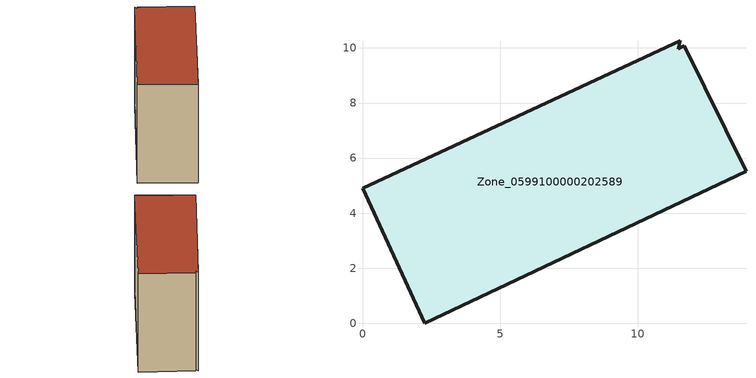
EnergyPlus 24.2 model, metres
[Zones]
Zone_0599100000202589
 floor ground (C_G): 2.25,0 0,4.9 11.55,10.26 11.47,9.97 11.68,10.07 13.93,5.52 z0
 wall outside (C_F): 2.25,0 13.93,5.52 11.68,10.07 11.47,9.97 11.55,10.26 0,4.9 2.25,0 z0:10.27
 roof outside (C_R): 0,4.9 2.25,0 13.93,5.52 11.68,10.07 11.47,9.97 11.55,10.26 z10.27
[BUILDING]
Pand.0599100000202589: North Axis=0; Terrain=City; Loads Convergence Tolerance Value=0.04; Temperature Convergence Tolerance Value=0.4; Solar Distribution=FullExterior; Maximum Number of Warmup Days=25; Minimum Number of Warmup Days=1
[Site:Location]
Rotterdam.The.Hague.AP_ZH_NLD Design_Conditions: Latitude=51.96; Longitude=4.45; Time Zone=1; Elevation=-4.5
[SITE:GROUNDTEMPERATURE:BUILDINGSURFACE]
18, 18, 18, 18, 18, 18, 18, 18, 18, 18, 18, 18
[MATERIAL] Thermal Absorptance=0.9; Solar Absorptance=0.7; Visible Absorptance=0.7
Name | Roughness | Thickness | Conductivity | Density | Specific Heat
G.TI.1946 | MediumSmooth | 0.15 | 1 | 540 | 1210
F.TI.1946 | Rough | 0.3 | 0.857143 | 1920 | 840
R.TI.1946 | MediumRough | 0.2 | 0.1 | 1500 | 1000
[CONSTRUCTION]
C_G: G.TI.1946
C_F: F.TI.1946
C_R: R.TI.1946
[ZONE]
Zone_0599100000202589: Type=1; Multiplier=1; Ceiling Height=Autocalculate; Volume=Autocalculate; Floor Area=autocalculate; Part of Total Floor Area=Yes
[ZONEINFILTRATION:DESIGNFLOWRATE]
Infil_Zone_0599100000202589: Zone or ZoneList or Space or SpaceList=Zone_0599100000202589; Schedule=AlwaysOn; Design Flow Rate Calculation Method=Flow/Area; Flow Rate per Floor Area=0.003; Constant Term Coefficient=1; Temperature Term Coefficient=0; Velocity Term Coefficient=0; Velocity Squared Term Coefficient=0
[HVACTEMPLATE:ZONE:IDEALLOADSAIRSYSTEM]
Zone_0599100000202589: Maximum Heating Supply Air Temperature=50; Minimum Cooling Supply Air Temperature=13; Maximum Heating Supply Air Humidity Ratio=0.0156; Minimum Cooling Supply Air Humidity Ratio=0.0077; Heating Limit=NoLimit; Cooling Limit=NoLimit; Dehumidification Control Type=ConstantSensibleHeatRatio; Cooling Sensible Heat Ratio=0.7; Dehumidification Setpoint=60; Humidification Control Type=None; Humidification Setpoint=30; Outdoor Air Method=None; Outdoor Air Flow Rate per Person=0.00944; Outdoor Air Flow Rate per Zone Floor Area=0; Outdoor Air Flow Rate per Zone=0; Demand Controlled Ventilation Type=None; Outdoor Air Economizer Type=NoEconomizer; Heat Recovery Type=None; Sensible Heat Recovery Effectiveness=0.7; Latent Heat Recovery Effectiveness=0.65
[ZONECONTROL:THERMOSTAT]
ThermostatControl_Zone_0599100000202589: Zone or ZoneList=Zone_0599100000202589; Control Type Schedule=DualSetpointControlType; Control 1=Thermostat_Zone_0599100000202589; Temperature Difference Between Cutout And Setpoint=0
[THERMOSTATSETPOINT:DUALSETPOINT]
Thermostat_Zone_0599100000202589: Heating Setpoint Temperature Schedule=HeatingSetpoint_Zone_0599100000202589; Cooling Setpoint Temperature Schedule=CoolingSetpoint_Zone_0599100000202589
[SCHEDULE:COMPACT]
HeatingSetpoint_Zone_0599100000202589: Through: 12/31, For: AllDays, Until: 24:00, 21
CoolingSetpoint_Zone_0599100000202589: Through: 12/31, For: AllDays, Until: 24:00, 24
DualSetpointControlType: Through: 12/31, For: AllDays, Until: 24:00, 4
AlwaysOn: Through: 12/31, For: AllDays, Until: 24:00, 1
